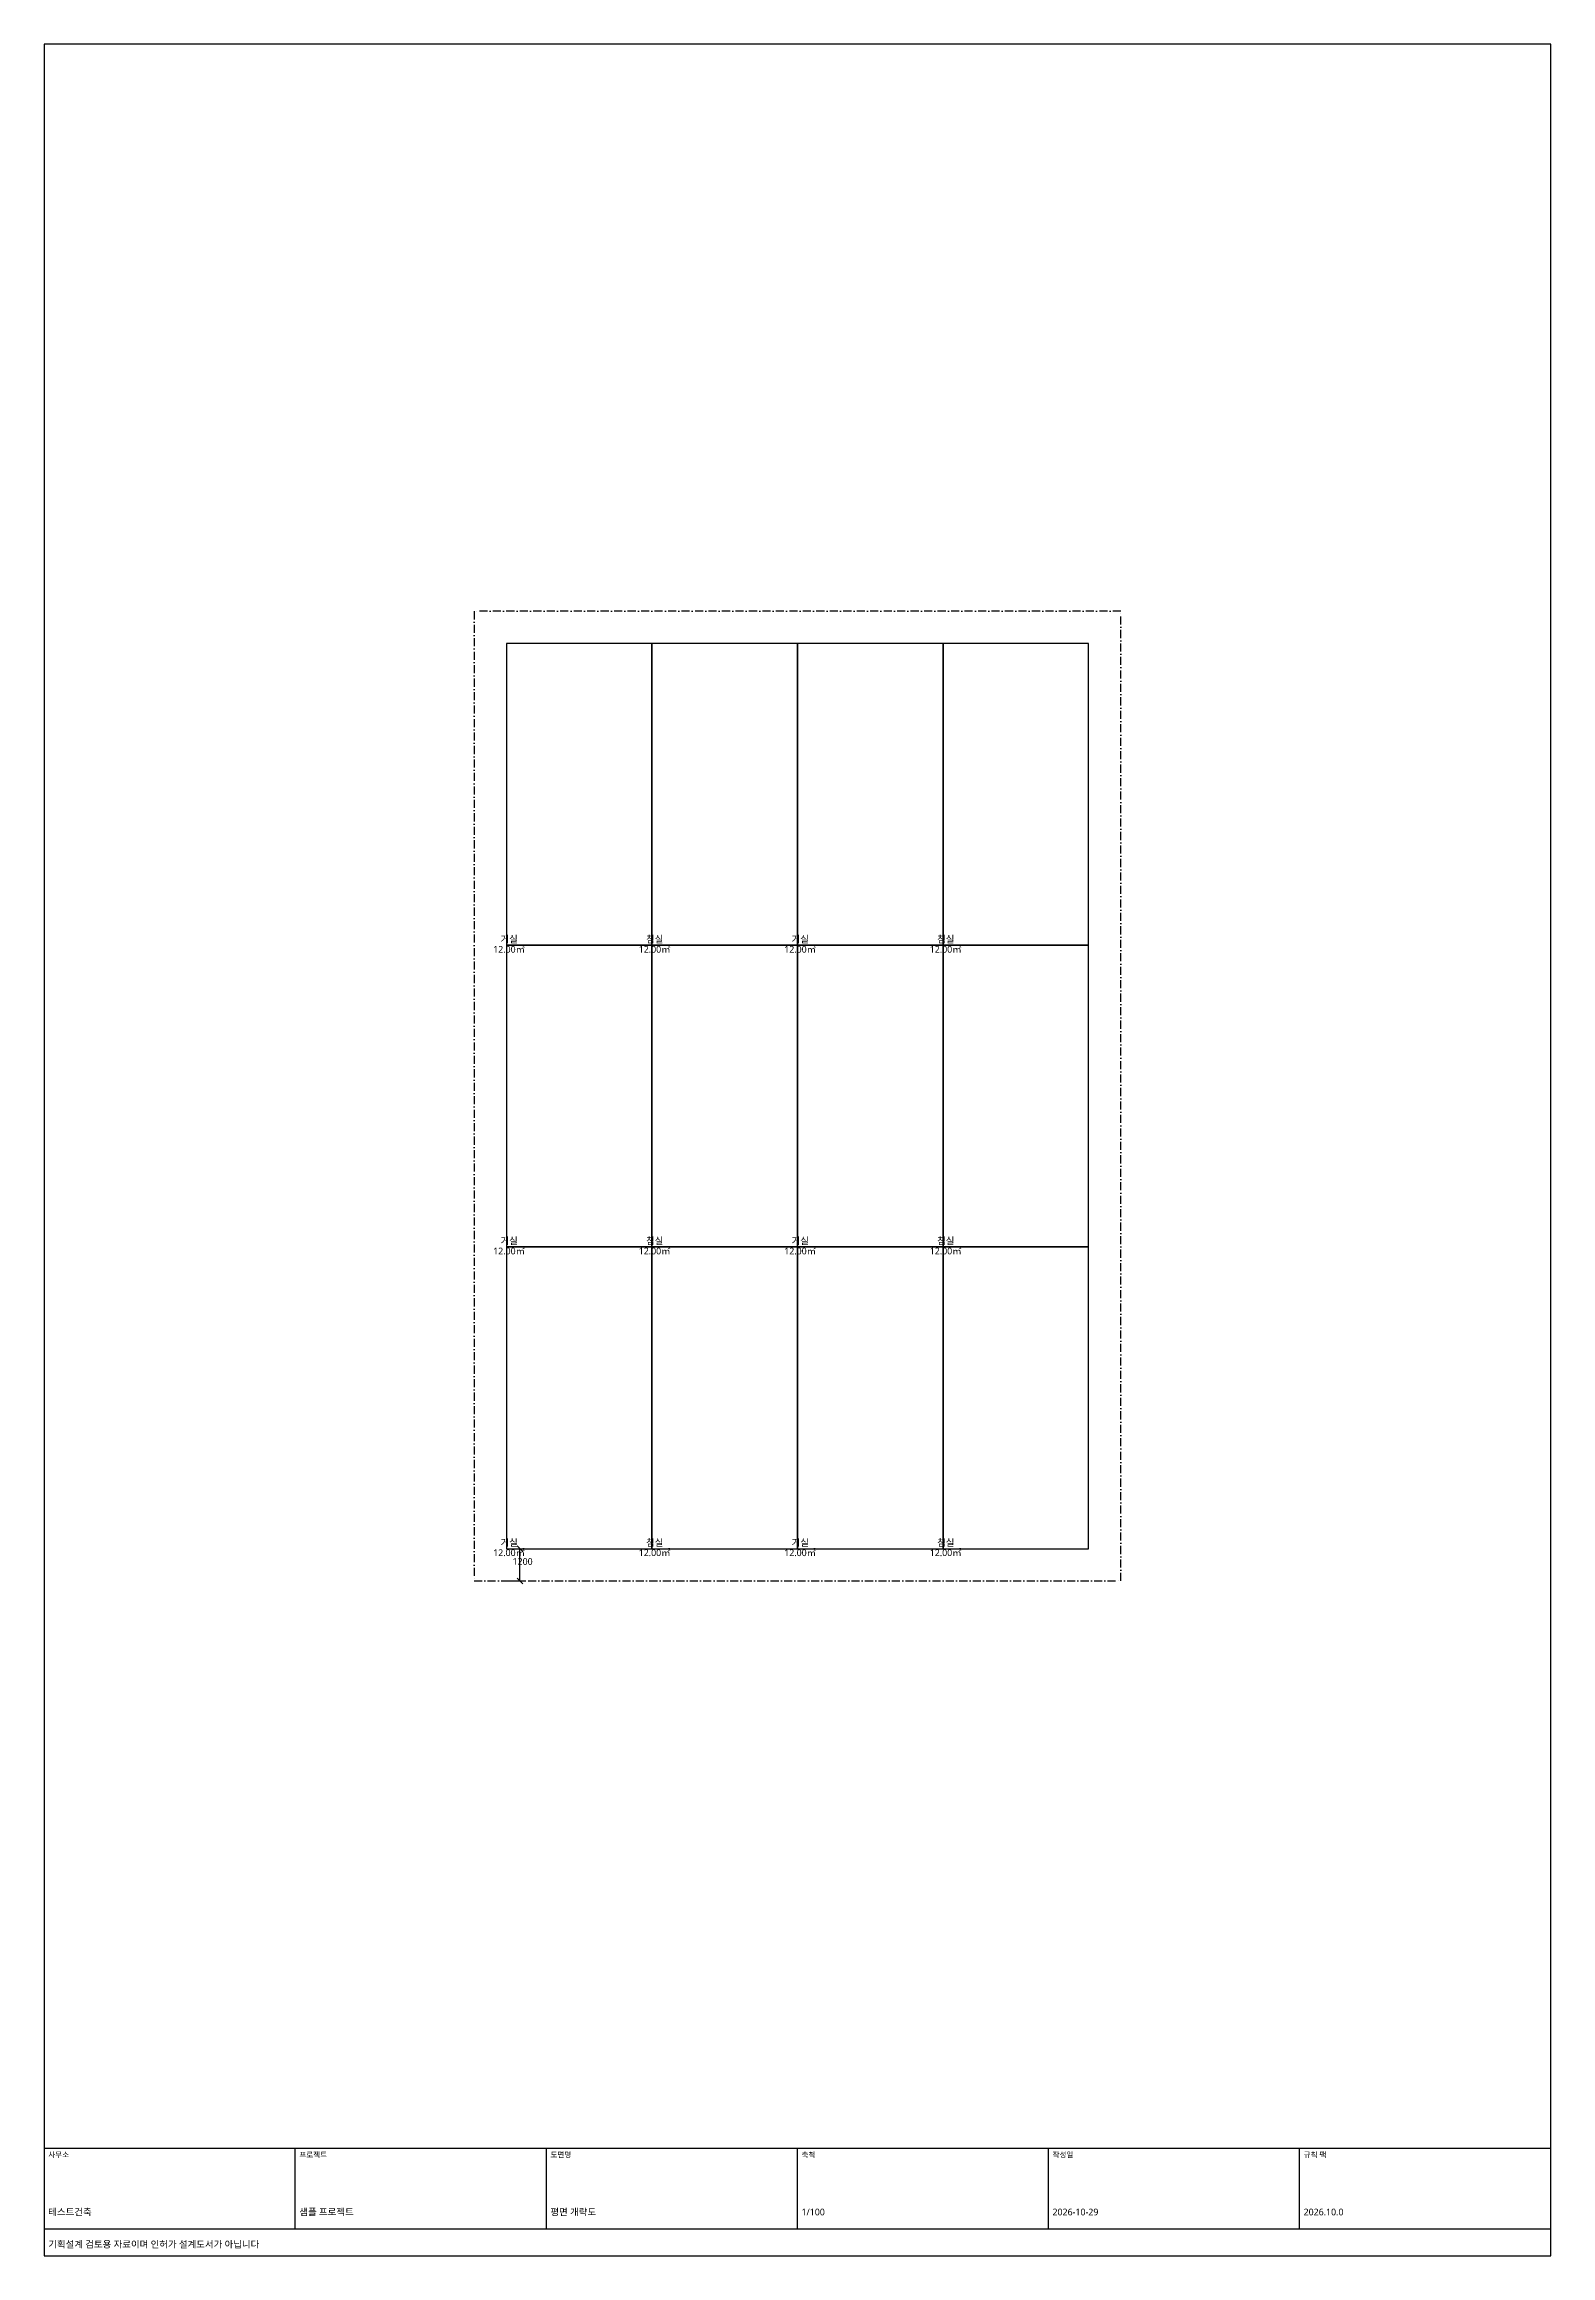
# Model space of a CAD drawing. Header units: millimetres. Extents: x -15950 to 39950, y -25050 to 57050.
import ezdxf
from ezdxf.enums import TextEntityAlignment as Align

# ---------------------------------------------------------------- set-up
doc = ezdxf.new("R2010")
doc.units = ezdxf.units.MM
doc.header["$LTSCALE"] = 100
doc.linetypes.add('DASHDOT', pattern=[5, 3, -1, 0, -1])
for name, color, linetype in [('A-ANNO-DIMS', 1, 'CONTINUOUS'), ('A-AREA', 6, 'CONTINUOUS'), ('A-AREA-IDEN', 7, 'CONTINUOUS'), ('A-MASS', 7, 'CONTINUOUS'), ('A-SITE-BNDY', 1, 'DASHDOT'), ('A-TTLB', 7, 'CONTINUOUS')]:
    doc.layers.add(name, color=color, linetype=linetype)
doc.styles.add('ARCH-KR', font='malgun.ttf')

msp = doc.modelspace()

# ---------------------------------------------------------------- linework, layer by layer
at = {"layer": 'A-ANNO-DIMS'}
for p, q in [((1300, 1200), (1900, 1200)), ((1806, 1094), (1594, 1306)), ((1700, 0), (1700, 1200)), ((1300, 0), (1900, 0)), ((1806, -106), (1594, 106))]:
    msp.add_line(p, q, dxfattribs=at)
at = {"layer": 'A-AREA'}
for points in [[(1200, 23600), (6600, 23600), (6600, 34800), (1200, 34800)], [(6600, 23600), (12000, 23600), (12000, 34800), (6600, 34800)], [(12000, 23600), (17400, 23600), (17400, 34800), (12000, 34800)], [(17400, 23600), (22800, 23600), (22800, 34800), (17400, 34800)], [(1200, 12400), (6600, 12400), (6600, 23600), (1200, 23600)], [(6600, 12400), (12000, 12400), (12000, 23600), (6600, 23600)], [(12000, 12400), (17400, 12400), (17400, 23600), (12000, 23600)], [(17400, 12400), (22800, 12400), (22800, 23600), (17400, 23600)], [(1200, 1200), (6600, 1200), (6600, 12400), (1200, 12400)], [(6600, 1200), (12000, 1200), (12000, 12400), (6600, 12400)], [(12000, 1200), (17400, 1200), (17400, 12400), (12000, 12400)], [(17400, 1200), (22800, 1200), (22800, 12400), (17400, 12400)]]:
    msp.add_lwpolyline(points, close=True, dxfattribs=at)
at = {"layer": 'A-MASS'}
msp.add_lwpolyline([(1200, 1200), (22800, 1200), (22800, 34800), (1200, 34800)], close=True, dxfattribs=at)
at = {"layer": 'A-SITE-BNDY'}
msp.add_lwpolyline([(0, 0), (24000, 0), (24000, 36000), (0, 36000)], close=True, dxfattribs=at)
at = {"layer": 'A-TTLB'}
for p, q in [((-15950, -21050), (39950, -21050)), ((-6634, -24050), (-6634, -21050)), ((2682, -24050), (2682, -21050)), ((11998, -24050), (11998, -21050)), ((21314, -24050), (21314, -21050)), ((30630, -24050), (30630, -21050)), ((-15950, -24050), (39950, -24050))]:
    msp.add_line(p, q, dxfattribs=at)
msp.add_lwpolyline([(-15950, -25050), (39950, -25050), (39950, 57050), (-15950, 57050)], close=True, dxfattribs=at)

# ---------------------------------------------------------------- texts
at = {"layer": 'A-ANNO-DIMS', "style": 'ARCH-KR'}
msp.add_text('1200', height=250, dxfattribs=at).set_placement((1800, 600), align=Align.CENTER)
at = {"layer": 'A-AREA-IDEN', "style": 'ARCH-KR'}
for s, p in [('거실', (1300, 23700)), ('침실', (6700, 23700)), ('거실', (12100, 23700)), ('침실', (17500, 23700)), ('12.00㎡', (1300, 23325)), ('12.00㎡', (6700, 23325)), ('12.00㎡', (12100, 23325)), ('12.00㎡', (17500, 23325)), ('12.00㎡', (1300, 12125)), ('거실', (1300, 12500)), ('12.00㎡', (6700, 12125)), ('침실', (6700, 12500)), ('12.00㎡', (12100, 12125)), ('거실', (12100, 12500)), ('12.00㎡', (17500, 12125)), ('침실', (17500, 12500)), ('12.00㎡', (1300, 925)), ('거실', (1300, 1300)), ('12.00㎡', (6700, 925)), ('침실', (6700, 1300)), ('12.00㎡', (12100, 925)), ('거실', (12100, 1300)), ('12.00㎡', (17500, 925)), ('침실', (17500, 1300))]:
    msp.add_text(s, height=250, dxfattribs=at).set_placement(p, align=Align.CENTER)
at = {"layer": 'A-TTLB', "style": 'ARCH-KR'}
for s, height, p in [('사무소', 200, (-15800, -21400)), ('프로젝트', 200, (-6484, -21400)), ('도면명', 200, (2832, -21400)), ('축척', 200, (12148, -21400)), ('작성일', 200, (21464, -21400)), ('규칙 팩', 200, (30780, -21400)), ('테스트건축', 250, (-15800, -23550)), ('샘플 프로젝트', 250, (-6484, -23550)), ('평면 개략도', 250, (2832, -23550)), ('1/100', 250, (12148, -23550)), ('2026-10-29', 250, (21464, -23550)), ('2026.10.0', 250, (30780, -23550)), ('기획설계 검토용 자료이며 인허가 설계도서가 아닙니다', 250, (-15800, -24750))]:
    msp.add_text(s, height=height, dxfattribs=at).set_placement(p)

doc.saveas('drawing.dxf')
